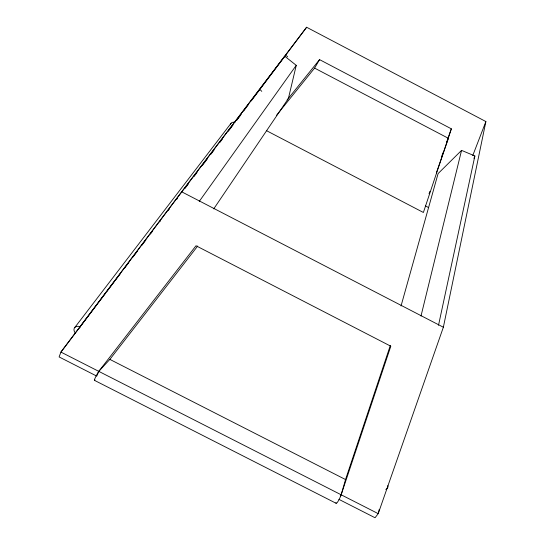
<?xml version="1.0" encoding="UTF-8"?>
<svg xmlns="http://www.w3.org/2000/svg" width="545" height="545" viewBox="0 0 545 545"><rect width="100%" height="100%" fill="white"/><g stroke="black" fill="none" stroke-linecap="round" stroke-linejoin="round"><path stroke-width="0.82" d="M338.895 499.349L375.049 517.75L378.216 513.649L443.364 327.225L485.888 121.562L306.624 27.25L181.662 191.799L60.924 352.084L59.112 356.948L96.799 376.132M438.514 325.29L474.879 155.965L461.554 150.372L438.091 173.583L401.031 305.977M79.638 328.076L80.156 326.707L172.854 203.66L284.756 56.237L296.255 65.339L288.407 98.454L213.729 208.885M379.184 509.568L378.216 513.649L60.924 352.084L97.078 304.382M420.985 316.08L461.554 150.372M390.322 345.489L345.537 479.552L341.15 494.771A6.513 1.11 -65.3 0 1 337.811 501.707A6.513 1.11 -65.3 0 1 335.986 502.592M287.126 99.96L319.547 59.616L451.335 128.824L423.39 212.475L266.348 130.589M441.586 156.769L442.976 152.777M446.6 142.395L451.335 128.824M429.051 193.788L429.896 191.377M436.361 172.894L448.453 138.341L314.588 68.098L276.478 115.363M472.76 155.557L485.888 121.562M473.952 158.343L474.879 155.965M97.085 375.451L98.774 371.356L196.002 245.747L390.806 346.218L341.15 494.771L340.284 495.97M314.588 68.098L319.547 59.616M199.238 201.446L296.255 65.339M241.619 113.619L236.544 120.37L240.079 115.724M243.622 111.057L248.22 104.844M251.245 100.92L306.624 27.25M98.107 303.034L105.798 292.883M106.827 291.527L114 282.058M115.029 280.709L120.67 273.263M124.26 268.528L128.872 262.438M132.98 257.029L137.592 250.938M141.693 245.529L145.794 240.113M150.413 234.023L152.464 231.318M159.644 221.849L160.666 220.493M168.357 210.35L169.386 208.994M176.566 199.525L177.588 198.169M184.769 188.699L188.359 183.965M194 176.519L197.079 172.458M202.202 165.694L207.332 158.929M210.922 154.194L214.001 150.134M219.642 142.695L222.714 138.634M228.355 131.195L232.974 125.105M74.876 327.382L231.128 123.19M94.973 379.967A6.574 0.674 -60.9 0 1 95.068 378.182A6.574 0.674 -60.9 0 1 98.774 371.356L109.865 359.393L197.699 246.02M109.865 359.393L345.537 479.552M94.483 380.356L336.095 503.28M181.662 191.799L443.364 327.225M425.345 205.867L428.35 207.434M260.408 89.952L261.777 91.349M286.411 55.563L287.658 56.857M387.856 485.581A6.104 4.224 17.3 0 1 385.799 489.465M230.446 124.301A4.265 3.604 37.3 0 1 235.024 122.4M75.503 333.288A6.186 4.312 33 0 1 74.542 327.777A6.186 4.312 33 0 1 80.156 326.707"/></g></svg>
